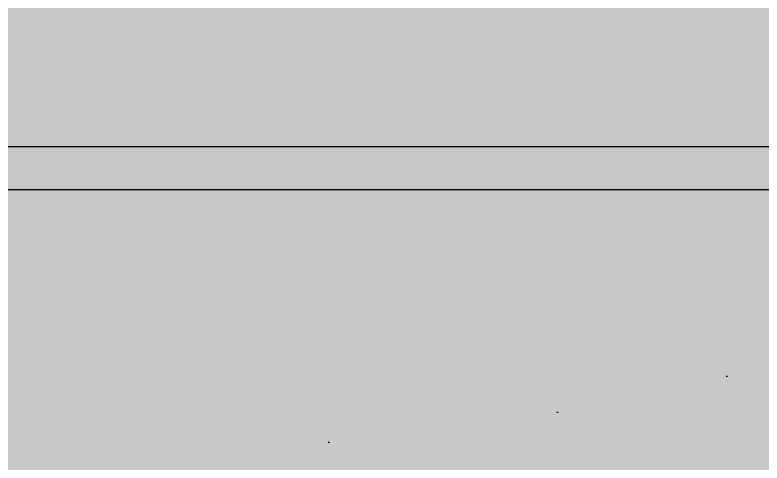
# Model space of a CAD drawing. Header units: centimetres. Extents: x 0 to 1099704, y -139216 to 99734.
# Drawn here: x 846621.5 to 846967.4, y -22232.8 to -22025.2 of the extents above; entities that cross this region are included whole.
import ezdxf

# ---------------------------------------------------------------- set-up
doc = ezdxf.new("R2010")
doc.units = ezdxf.units.CM
doc.header["$LTSCALE"] = 4
for name, color, linetype in [('0.2', 2, 'Continuous'), ('0.4', 4, 'Continuous'), ('0.6', 6, 'Continuous')]:
    doc.layers.add(name, color=color, linetype=linetype)

msp = doc.modelspace()

# ---------------------------------------------------------------- hatches: boundary and pattern name
at = {"layer": '0.2', "true_color": 0x000000}
h = msp.add_hatch(color=18, dxfattribs=at)
h.dxf.hatch_style = 1
h.paths.add_polyline_path([(844383.653, -22106.115), (857338.381, -22106.115), (856514.322, -24482.383), (856255.221, -24482.383), (856255.221, -24502.383), (856528.555, -24502.383), (857366.485, -22086.115), (844366.045, -22086.115), (843984.159, -25075.665), (844003.761, -25075.611)])
at = {"layer": '0.4', "true_color": 0xf8f3ec}
h = msp.add_hatch(color=7, dxfattribs=at)
h.dxf.hatch_style = 1
h.paths.add_polyline_path([(861342.461, -28259.322), (861342.461, -19037.773), (839953.654, -19037.773), (839953.654, -28259.322)])
at = {"layer": '0.6'}
h = msp.add_hatch(dxfattribs=at)
h.set_pattern_fill('AR-SAND', color=4, scale=8)
h.set_pattern_definition([(37.5, (164770.37, -70446.88), (-12.80025, 391.53059), [0, -308.864, 0, -345.44, 0, -330.2]), (7.5, (164770.37, -70446.9), (359.61863, 573.4601), [0, -166.624, 0, -278.384, 0, -106.68]), (327.5, (164520.44, -70446.9), (632.7939, 1.14975), [0, -101.6, 0, -365.76, 0, -477.52]), (317.5, (164520.44, -70446.9), (610.84516, 178.34346), [0, -50.8, 0, -239.776, 0, -274.32])])
h.paths.add_polyline_path([(847029.494, -24402.358), (847029.494, -24552.358), (847028.978, -25067.341), (848085.208, -25064.454), (848085.208, -24749.454), (848085.208, -23226.036), (845793.984, -23226.036), (845793.984, -22236.115), (850028.984, -22236.115), (850028.984, -22626.115), (851423.217, -22626.115), (851423.217, -22264.58), (856255.217, -22264.58), (856255.217, -24502.383), (856528.555, -24502.383), (857366.485, -22086.115), (844366.045, -22086.115), (843984.159, -25075.665), (844426.292, -25074.456), (844424.91, -24568.972), (844424.91, -23258.972), (845409.91, -23258.972), (845409.91, -23588.972), (846464.91, -23588.972), (846464.91, -24402.358)])
h.paths.add_polyline_path([(855035.217, -23970.58), (855035.217, -23194.58), (852888.217, -23194.58), (852888.217, -22896.112), (852683.217, -22896.112), (852683.217, -23970.58)], flags=17)
h.paths.add_polyline_path([(851453.217, -23970.58), (851453.217, -22896.112), (850028.984, -22896.112), (850028.984, -23226.036), (848841.984, -23226.036), (848841.984, -23441.036), (848841.984, -23970.58)], flags=17)
h.paths.add_polyline_path([(846909.224, -23971.908), (847585.676, -23971.908), (847585.676, -23848.647), (846909.224, -23848.647)], flags=16)
h.paths.add_polyline_path([(848083.928, -23837.523), (848083.928, -23540.829), (848031.102, -23540.829), (848031.102, -23837.523)], flags=16)
h.paths.add_polyline_path([(853624.88, -23681.776), (854301.331, -23681.776), (854301.331, -23558.515), (853624.88, -23558.515)], flags=16)
h.paths.add_polyline_path([(849927.414, -23613.229), (850603.865, -23613.229), (850603.865, -23489.967), (849927.414, -23489.967)], flags=16)
h.paths.add_polyline_path([(848903.7, -23837.523), (848903.7, -23540.829), (848850.873, -23540.829), (848850.873, -23837.523)], flags=16)

# ---------------------------------------------------------------- linework, layer by layer
at = {"layer": '0.4'}
for points in [[(844003.761, -25075.611), (843984.159, -25075.665), (844366.045, -22086.115), (857366.485, -22086.115), (856528.555, -24502.383)], [(844006.885, -25055.603), (844383.653, -22106.115), (857338.381, -22106.115), (856514.322, -24482.383)]]:
    msp.add_lwpolyline(points, dxfattribs=at)

doc.saveas('drawing.dxf')
